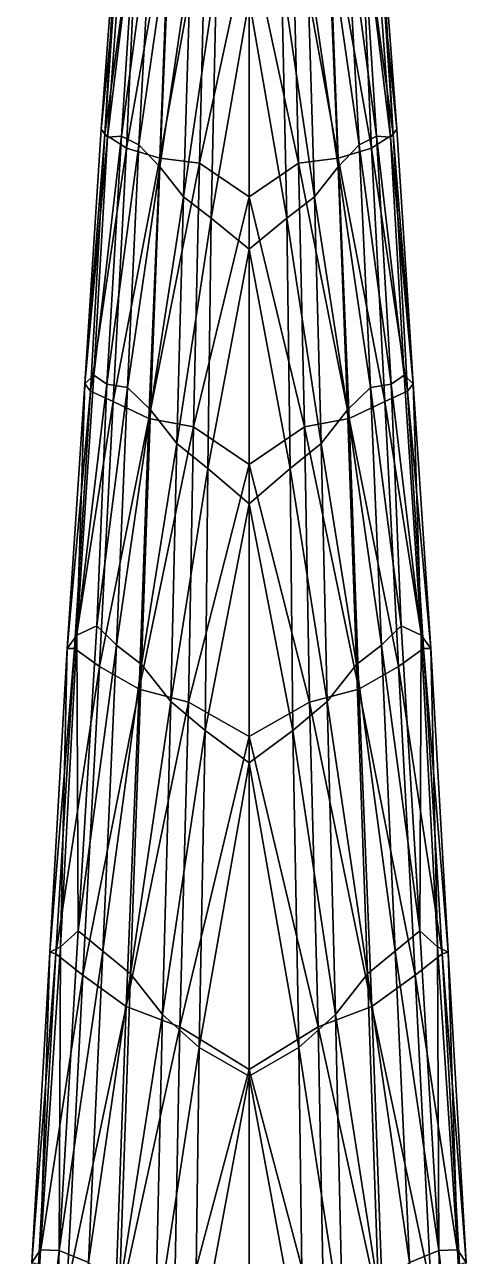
# Model space of a CAD drawing. Extents: x -1.1 to 1.1, y -4.3 to 7.3.
# Drawn here: x -0.271 to 0.271, y 4.345 to 5.831 of the extents above; entities that cross this region are included whole.
import ezdxf

# ---------------------------------------------------------------- set-up
doc = ezdxf.new("R2010")
doc.units = 0
doc.layers.add('T_REX$LWO', color=1, linetype='CONTINUOUS')

msp = doc.modelspace()

# ---------------------------------------------------------------- linework, layer by layer
at = {"layer": 'T_REX$LWO'}
for points in [[(-0.1571, 5.9911, 2.1209), (-0.1783, 5.7052, 2.1492), (-0.1494, 5.9906, 2.1598)], [(-0.1737, 5.6992, 2.0984), (-0.1783, 5.7052, 2.1492), (-0.1571, 5.9911, 2.1209)], [(-0.1783, 5.7052, 2.1492), (-0.1708, 5.6955, 2.1855), (-0.1494, 5.9906, 2.1598)], [(-0.1534, 6.001, 2.0865), (-0.1737, 5.6992, 2.0984), (-0.1571, 5.9911, 2.1209)], [(-0.1534, 6.001, 2.0865), (-0.1338, 5.9917, 2.0472), (-0.1737, 5.6992, 2.0984)], [(-0.1477, 5.6824, 2.0473), (-0.1737, 5.6992, 2.0984), (-0.1338, 5.9917, 2.0472)], [(-0.1494, 5.9906, 2.1598), (-0.1708, 5.6955, 2.1855), (-0.1353, 5.9841, 2.1931)], [(-0.1338, 5.9917, 2.0472), (-0.096, 5.975, 2.0096), (-0.1477, 5.6824, 2.0473)], [(0.096, 5.975, 2.0096), (0.1338, 5.9917, 2.0472), (0.1477, 5.6824, 2.0473)], [(0.1338, 5.9917, 2.0472), (0.1534, 6.001, 2.0865), (0.1737, 5.6992, 2.0984)], [(0.1737, 5.6992, 2.0984), (0.1477, 5.6824, 2.0473), (0.1338, 5.9917, 2.0472)], [(0.1708, 5.6955, 2.1855), (0.1494, 5.9906, 2.1598), (0.1353, 5.9841, 2.1931)], [(0.1783, 5.7052, 2.1492), (0.1571, 5.9911, 2.1209), (0.1494, 5.9906, 2.1598)], [(0.1708, 5.6955, 2.1855), (0.1783, 5.7052, 2.1492), (0.1494, 5.9906, 2.1598)], [(0.1737, 5.6992, 2.0984), (0.1534, 6.001, 2.0865), (0.1571, 5.9911, 2.1209)], [(0.1783, 5.7052, 2.1492), (0.1737, 5.6992, 2.0984), (0.1571, 5.9911, 2.1209)], [(-0.1708, 5.6955, 2.1855), (-0.1539, 5.6966, 2.2231), (-0.1353, 5.9841, 2.1931)], [(-0.1353, 5.9841, 2.1931), (-0.1539, 5.6966, 2.2231), (-0.117, 5.9715, 2.2314)], [(-0.1074, 5.6703, 2.0103), (-0.1477, 5.6824, 2.0473), (-0.096, 5.975, 2.0096)], [(-0.096, 5.975, 2.0096), (-0.0519, 5.975, 1.986), (-0.1074, 5.6703, 2.0103)], [(-0.0598, 5.664, 1.9859), (-0.1074, 5.6703, 2.0103), (-0.0519, 5.975, 1.986)], [(-0.0519, 5.975, 1.986), (0, 5.941, 1.9758), (-0.0598, 5.664, 1.9859)], [(0, 5.941, 1.9758), (0.0519, 5.975, 1.986), (0.0598, 5.664, 1.9859)], [(0.0519, 5.975, 1.986), (0.096, 5.975, 2.0096), (0.1074, 5.6703, 2.0103)], [(0.1074, 5.6703, 2.0103), (0.0598, 5.664, 1.9859), (0.0519, 5.975, 1.986)], [(0.1477, 5.6824, 2.0473), (0.1074, 5.6703, 2.0103), (0.096, 5.975, 2.0096)], [(0.1539, 5.6966, 2.2231), (0.1353, 5.9841, 2.1931), (0.117, 5.9715, 2.2314)], [(0.1539, 5.6966, 2.2231), (0.1708, 5.6955, 2.1855), (0.1353, 5.9841, 2.1931)], [(-0.1539, 5.6966, 2.2231), (-0.1329, 5.6863, 2.2663), (-0.117, 5.9715, 2.2314)], [(-0.117, 5.9715, 2.2314), (-0.1329, 5.6863, 2.2663), (-0.0954, 5.9457, 2.2784)], [(0.1329, 5.6863, 2.2663), (0.117, 5.9715, 2.2314), (0.0954, 5.9457, 2.2784)], [(0.1329, 5.6863, 2.2663), (0.1539, 5.6966, 2.2231), (0.117, 5.9715, 2.2314)], [(-0.1329, 5.6863, 2.2663), (-0.1077, 5.6596, 2.3191), (-0.0954, 5.9457, 2.2784)], [(-0.0954, 5.9457, 2.2784), (-0.1077, 5.6596, 2.3191), (-0.07, 5.9139, 2.3274)], [(0.1077, 5.6596, 2.3191), (0.0954, 5.9457, 2.2784), (0.07, 5.9139, 2.3274)], [(0.1077, 5.6596, 2.3191), (0.1329, 5.6863, 2.2663), (0.0954, 5.9457, 2.2784)], [(0, 5.6233, 1.9771), (-0.0598, 5.664, 1.9859), (0, 5.941, 1.9758)], [(0.0598, 5.664, 1.9859), (0, 5.6233, 1.9771), (0, 5.941, 1.9758)], [(-0.1077, 5.6596, 2.3191), (-0.0791, 5.6234, 2.3722), (-0.07, 5.9139, 2.3274)], [(-0.07, 5.9139, 2.3274), (-0.0791, 5.6234, 2.3722), (-0.0392, 5.8929, 2.3655)], [(0.0791, 5.6234, 2.3722), (0.07, 5.9139, 2.3274), (0.0392, 5.8929, 2.3655)], [(0.0791, 5.6234, 2.3722), (0.1077, 5.6596, 2.3191), (0.07, 5.9139, 2.3274)], [(-0.0791, 5.6234, 2.3722), (-0.0456, 5.5979, 2.4126), (-0.0392, 5.8929, 2.3655)], [(-0.0392, 5.8929, 2.3655), (-0.0456, 5.5979, 2.4126), (0, 5.861, 2.3861)], [(0.0456, 5.5979, 2.4126), (0.0392, 5.8929, 2.3655), (0, 5.861, 2.3861)], [(0.0456, 5.5979, 2.4126), (0.0791, 5.6234, 2.3722), (0.0392, 5.8929, 2.3655)], [(-0.0456, 5.5979, 2.4126), (0, 5.5604, 2.4344), (0, 5.861, 2.3861)], [(0, 5.5604, 2.4344), (0.0456, 5.5979, 2.4126), (0, 5.861, 2.3861)], [(-0.1783, 5.7052, 2.1492), (-0.1978, 5.398, 2.1664), (-0.1708, 5.6955, 2.1855)], [(-0.1783, 5.7052, 2.1492), (-0.1737, 5.6992, 2.0984), (-0.1978, 5.398, 2.1664)], [(-0.191, 5.3891, 2.1048), (-0.1978, 5.398, 2.1664), (-0.1737, 5.6992, 2.0984)], [(-0.1978, 5.398, 2.1664), (-0.1872, 5.4084, 2.2133), (-0.1708, 5.6955, 2.1855)], [(-0.1737, 5.6992, 2.0984), (-0.1477, 5.6824, 2.0473), (-0.191, 5.3891, 2.1048)], [(-0.1708, 5.6955, 2.1855), (-0.1872, 5.4084, 2.2133), (-0.1539, 5.6966, 2.2231)], [(-0.1872, 5.4084, 2.2133), (-0.1716, 5.3974, 2.2498), (-0.1539, 5.6966, 2.2231)], [(-0.1539, 5.6966, 2.2231), (-0.1716, 5.3974, 2.2498), (-0.1329, 5.6863, 2.2663)], [(0.1716, 5.3974, 2.2498), (0.1539, 5.6966, 2.2231), (0.1329, 5.6863, 2.2663)], [(0.1477, 5.6824, 2.0473), (0.1737, 5.6992, 2.0984), (0.191, 5.3891, 2.1048)], [(0.1872, 5.4084, 2.2133), (0.1708, 5.6955, 2.1855), (0.1539, 5.6966, 2.2231)], [(0.1716, 5.3974, 2.2498), (0.1872, 5.4084, 2.2133), (0.1539, 5.6966, 2.2231)], [(0.1978, 5.398, 2.1664), (0.1783, 5.7052, 2.1492), (0.1708, 5.6955, 2.1855)], [(0.1872, 5.4084, 2.2133), (0.1978, 5.398, 2.1664), (0.1708, 5.6955, 2.1855)], [(0.1737, 5.6992, 2.0984), (0.1783, 5.7052, 2.1492), (0.1978, 5.398, 2.1664)], [(0.1978, 5.398, 2.1664), (0.191, 5.3891, 2.1048), (0.1737, 5.6992, 2.0984)], [(-0.1639, 5.3766, 2.0534), (-0.191, 5.3891, 2.1048), (-0.1477, 5.6824, 2.0473)], [(-0.1716, 5.3974, 2.2498), (-0.1466, 5.3934, 2.2988), (-0.1329, 5.6863, 2.2663)], [(-0.1477, 5.6824, 2.0473), (-0.1074, 5.6703, 2.0103), (-0.1639, 5.3766, 2.0534)], [(-0.1329, 5.6863, 2.2663), (-0.1466, 5.3934, 2.2988), (-0.1077, 5.6596, 2.3191)], [(0.1074, 5.6703, 2.0103), (0.1477, 5.6824, 2.0473), (0.1639, 5.3766, 2.0534)], [(0.1466, 5.3934, 2.2988), (0.1329, 5.6863, 2.2663), (0.1077, 5.6596, 2.3191)], [(0.1466, 5.3934, 2.2988), (0.1716, 5.3974, 2.2498), (0.1329, 5.6863, 2.2663)], [(0.191, 5.3891, 2.1048), (0.1639, 5.3766, 2.0534), (0.1477, 5.6824, 2.0473)], [(-0.1209, 5.356, 2.0151), (-0.1639, 5.3766, 2.0534), (-0.1074, 5.6703, 2.0103)], [(-0.1074, 5.6703, 2.0103), (-0.0598, 5.664, 1.9859), (-0.1209, 5.356, 2.0151)], [(-0.0668, 5.3459, 1.99), (-0.1209, 5.356, 2.0151), (-0.0598, 5.664, 1.9859)], [(-0.0598, 5.664, 1.9859), (0, 5.6233, 1.9771), (-0.0668, 5.3459, 1.99)], [(0, 5.6233, 1.9771), (0.0598, 5.664, 1.9859), (0.0668, 5.3459, 1.99)], [(0.0598, 5.664, 1.9859), (0.1074, 5.6703, 2.0103), (0.1209, 5.356, 2.0151)], [(0.1209, 5.356, 2.0151), (0.0668, 5.3459, 1.99), (0.0598, 5.664, 1.9859)], [(0.1639, 5.3766, 2.0534), (0.1209, 5.356, 2.0151), (0.1074, 5.6703, 2.0103)], [(-0.1466, 5.3934, 2.2988), (-0.1186, 5.3665, 2.355), (-0.1077, 5.6596, 2.3191)], [(-0.1077, 5.6596, 2.3191), (-0.1186, 5.3665, 2.355), (-0.0791, 5.6234, 2.3722)], [(0.1186, 5.3665, 2.355), (0.1077, 5.6596, 2.3191), (0.0791, 5.6234, 2.3722)], [(0.1186, 5.3665, 2.355), (0.1466, 5.3934, 2.2988), (0.1077, 5.6596, 2.3191)], [(-0.1186, 5.3665, 2.355), (-0.0871, 5.3261, 2.4111), (-0.0791, 5.6234, 2.3722)], [(-0.0791, 5.6234, 2.3722), (-0.0871, 5.3261, 2.4111), (-0.0456, 5.5979, 2.4126)], [(0, 5.3006, 1.9814), (-0.0668, 5.3459, 1.99), (0, 5.6233, 1.9771)], [(0.0668, 5.3459, 1.99), (0, 5.3006, 1.9814), (0, 5.6233, 1.9771)], [(0.0871, 5.3261, 2.4111), (0.0791, 5.6234, 2.3722), (0.0456, 5.5979, 2.4126)], [(0.0871, 5.3261, 2.4111), (0.1186, 5.3665, 2.355), (0.0791, 5.6234, 2.3722)], [(-0.0871, 5.3261, 2.4111), (-0.0497, 5.2957, 2.453), (-0.0456, 5.5979, 2.4126)], [(-0.0456, 5.5979, 2.4126), (-0.0497, 5.2957, 2.453), (0, 5.5604, 2.4344)], [(0.0497, 5.2957, 2.453), (0.0456, 5.5979, 2.4126), (0, 5.5604, 2.4344)], [(0.0497, 5.2957, 2.453), (0.0871, 5.3261, 2.4111), (0.0456, 5.5979, 2.4126)], [(-0.0497, 5.2957, 2.453), (0, 5.2533, 2.4738), (0, 5.5604, 2.4344)], [(0, 5.2533, 2.4738), (0.0497, 5.2957, 2.453), (0, 5.5604, 2.4344)], [(-0.2192, 5.0787, 2.1751), (-0.2075, 5.0946, 2.2268), (-0.1978, 5.398, 2.1664)], [(-0.1978, 5.398, 2.1664), (-0.191, 5.3891, 2.1048), (-0.2192, 5.0787, 2.1751)], [(-0.1872, 5.4084, 2.2133), (-0.2075, 5.0946, 2.2268), (-0.1716, 5.3974, 2.2498)], [(-0.1872, 5.4084, 2.2133), (-0.1978, 5.398, 2.1664), (-0.2075, 5.0946, 2.2268)], [(-0.2075, 5.0946, 2.2268), (-0.1836, 5.1058, 2.2774), (-0.1716, 5.3974, 2.2498)], [(-0.1716, 5.3974, 2.2498), (-0.1836, 5.1058, 2.2774), (-0.1466, 5.3934, 2.2988)], [(0.1836, 5.1058, 2.2774), (0.1716, 5.3974, 2.2498), (0.1466, 5.3934, 2.2988)], [(0.2075, 5.0946, 2.2268), (0.1872, 5.4084, 2.2133), (0.1716, 5.3974, 2.2498)], [(0.1836, 5.1058, 2.2774), (0.2075, 5.0946, 2.2268), (0.1716, 5.3974, 2.2498)], [(0.1978, 5.398, 2.1664), (0.1872, 5.4084, 2.2133), (0.2075, 5.0946, 2.2268)], [(0.191, 5.3891, 2.1048), (0.1978, 5.398, 2.1664), (0.2192, 5.0787, 2.1751)], [(0.2075, 5.0946, 2.2268), (0.2192, 5.0787, 2.1751), (0.1978, 5.398, 2.1664)], [(-0.2103, 5.0788, 2.1149), (-0.2192, 5.0787, 2.1751), (-0.191, 5.3891, 2.1048)], [(-0.191, 5.3891, 2.1048), (-0.1639, 5.3766, 2.0534), (-0.2103, 5.0788, 2.1149)], [(-0.1836, 5.1058, 2.2774), (-0.1598, 5.0826, 2.3265), (-0.1466, 5.3934, 2.2988)], [(-0.1466, 5.3934, 2.2988), (-0.1598, 5.0826, 2.3265), (-0.1186, 5.3665, 2.355)], [(0.1598, 5.0826, 2.3265), (0.1466, 5.3934, 2.2988), (0.1186, 5.3665, 2.355)], [(0.1598, 5.0826, 2.3265), (0.1836, 5.1058, 2.2774), (0.1466, 5.3934, 2.2988)], [(0.1639, 5.3766, 2.0534), (0.191, 5.3891, 2.1048), (0.2103, 5.0788, 2.1149)], [(0.2192, 5.0787, 2.1751), (0.2103, 5.0788, 2.1149), (0.191, 5.3891, 2.1048)], [(-0.1804, 5.057, 2.0613), (-0.2103, 5.0788, 2.1149), (-0.1639, 5.3766, 2.0534)], [(-0.1639, 5.3766, 2.0534), (-0.1209, 5.356, 2.0151), (-0.1804, 5.057, 2.0613)], [(-0.1598, 5.0826, 2.3265), (-0.1296, 5.0594, 2.3849), (-0.1186, 5.3665, 2.355)], [(-0.1186, 5.3665, 2.355), (-0.1296, 5.0594, 2.3849), (-0.0871, 5.3261, 2.4111)], [(0.1296, 5.0594, 2.3849), (0.1186, 5.3665, 2.355), (0.0871, 5.3261, 2.4111)], [(0.1296, 5.0594, 2.3849), (0.1598, 5.0826, 2.3265), (0.1186, 5.3665, 2.355)], [(0.1209, 5.356, 2.0151), (0.1639, 5.3766, 2.0534), (0.1804, 5.057, 2.0613)], [(0.2103, 5.0788, 2.1149), (0.1804, 5.057, 2.0613), (0.1639, 5.3766, 2.0534)], [(-0.1326, 5.0294, 2.0205), (-0.1804, 5.057, 2.0613), (-0.1209, 5.356, 2.0151)], [(-0.1209, 5.356, 2.0151), (-0.0668, 5.3459, 1.99), (-0.1326, 5.0294, 2.0205)], [(0.0668, 5.3459, 1.99), (0.1209, 5.356, 2.0151), (0.1326, 5.0294, 2.0205)], [(0.1804, 5.057, 2.0613), (0.1326, 5.0294, 2.0205), (0.1209, 5.356, 2.0151)], [(-0.073, 5.0138, 1.9938), (-0.1326, 5.0294, 2.0205), (-0.0668, 5.3459, 1.99)], [(-0.0668, 5.3459, 1.99), (0, 5.3006, 1.9814), (-0.073, 5.0138, 1.9938)], [(0, 5.3006, 1.9814), (0.0668, 5.3459, 1.99), (0.073, 5.0138, 1.9938)], [(0.1326, 5.0294, 2.0205), (0.073, 5.0138, 1.9938), (0.0668, 5.3459, 1.99)], [(-0.1296, 5.0594, 2.3849), (-0.0941, 5.0147, 2.4479), (-0.0871, 5.3261, 2.4111)], [(-0.0871, 5.3261, 2.4111), (-0.0941, 5.0147, 2.4479), (-0.0497, 5.2957, 2.453)], [(0.0941, 5.0147, 2.4479), (0.0871, 5.3261, 2.4111), (0.0497, 5.2957, 2.453)], [(0.0941, 5.0147, 2.4479), (0.1296, 5.0594, 2.3849), (0.0871, 5.3261, 2.4111)], [(-0.0941, 5.0147, 2.4479), (-0.053, 4.9795, 2.4942), (-0.0497, 5.2957, 2.453)], [(0, 4.9724, 1.9834), (-0.073, 5.0138, 1.9938), (0, 5.3006, 1.9814)], [(-0.0497, 5.2957, 2.453), (-0.053, 4.9795, 2.4942), (0, 5.2533, 2.4738)], [(0.073, 5.0138, 1.9938), (0, 4.9724, 1.9834), (0, 5.3006, 1.9814)], [(0.053, 4.9795, 2.4942), (0.0497, 5.2957, 2.453), (0, 5.2533, 2.4738)], [(0.053, 4.9795, 2.4942), (0.0941, 5.0147, 2.4479), (0.0497, 5.2957, 2.453)], [(-0.053, 4.9795, 2.4942), (0, 4.9407, 2.5173), (0, 5.2533, 2.4738)], [(0, 4.9407, 2.5173), (0.053, 4.9795, 2.4942), (0, 5.2533, 2.4738)], [(-0.1836, 5.1058, 2.2774), (-0.2075, 5.0946, 2.2268), (-0.2061, 4.7382, 2.2896)], [(-0.1836, 5.1058, 2.2774), (-0.2061, 4.7382, 2.2896), (-0.1598, 5.0826, 2.3265)], [(0.2061, 4.7382, 2.2896), (0.1836, 5.1058, 2.2774), (0.1598, 5.0826, 2.3265)], [(0.2075, 5.0946, 2.2268), (0.1836, 5.1058, 2.2774), (0.2061, 4.7382, 2.2896)], [(-0.2271, 4.7189, 2.2442), (-0.2061, 4.7382, 2.2896), (-0.2075, 5.0946, 2.2268)], [(-0.2075, 5.0946, 2.2268), (-0.2192, 5.0787, 2.1751), (-0.2271, 4.7189, 2.2442)], [(-0.2061, 4.7382, 2.2896), (-0.1764, 4.7136, 2.3467), (-0.1598, 5.0826, 2.3265)], [(-0.1598, 5.0826, 2.3265), (-0.1764, 4.7136, 2.3467), (-0.1296, 5.0594, 2.3849)], [(0.1764, 4.7136, 2.3467), (0.1598, 5.0826, 2.3265), (0.1296, 5.0594, 2.3849)], [(0.1764, 4.7136, 2.3467), (0.2061, 4.7382, 2.2896), (0.1598, 5.0826, 2.3265)], [(0.2061, 4.7382, 2.2896), (0.2271, 4.7189, 2.2442), (0.2075, 5.0946, 2.2268)], [(0.2192, 5.0787, 2.1751), (0.2075, 5.0946, 2.2268), (0.2271, 4.7189, 2.2442)], [(-0.2192, 5.0787, 2.1751), (-0.2103, 5.0788, 2.1149), (-0.2403, 4.7121, 2.1881)], [(-0.2328, 4.7102, 2.1268), (-0.2403, 4.7121, 2.1881), (-0.2103, 5.0788, 2.1149)], [(-0.2403, 4.7121, 2.1881), (-0.2271, 4.7189, 2.2442), (-0.2192, 5.0787, 2.1751)], [(-0.2103, 5.0788, 2.1149), (-0.1804, 5.057, 2.0613), (-0.2328, 4.7102, 2.1268)], [(0.1804, 5.057, 2.0613), (0.2103, 5.0788, 2.1149), (0.2328, 4.7102, 2.1268)], [(0.2103, 5.0788, 2.1149), (0.2192, 5.0787, 2.1751), (0.2403, 4.7121, 2.1881)], [(0.2403, 4.7121, 2.1881), (0.2328, 4.7102, 2.1268), (0.2103, 5.0788, 2.1149)], [(0.2271, 4.7189, 2.2442), (0.2403, 4.7121, 2.1881), (0.2192, 5.0787, 2.1751)], [(-0.2005, 4.6844, 2.0706), (-0.2328, 4.7102, 2.1268), (-0.1804, 5.057, 2.0613)], [(-0.1804, 5.057, 2.0613), (-0.1326, 5.0294, 2.0205), (-0.2005, 4.6844, 2.0706)], [(-0.1764, 4.7136, 2.3467), (-0.143, 4.6862, 2.4127), (-0.1296, 5.0594, 2.3849)], [(-0.1296, 5.0594, 2.3849), (-0.143, 4.6862, 2.4127), (-0.0941, 5.0147, 2.4479)], [(0.143, 4.6862, 2.4127), (0.1296, 5.0594, 2.3849), (0.0941, 5.0147, 2.4479)], [(0.143, 4.6862, 2.4127), (0.1764, 4.7136, 2.3467), (0.1296, 5.0594, 2.3849)], [(0.1326, 5.0294, 2.0205), (0.1804, 5.057, 2.0613), (0.2005, 4.6844, 2.0706)], [(0.2328, 4.7102, 2.1268), (0.2005, 4.6844, 2.0706), (0.1804, 5.057, 2.0613)], [(-0.1479, 4.6468, 2.0254), (-0.2005, 4.6844, 2.0706), (-0.1326, 5.0294, 2.0205)], [(-0.1326, 5.0294, 2.0205), (-0.073, 5.0138, 1.9938), (-0.1479, 4.6468, 2.0254)], [(0.073, 5.0138, 1.9938), (0.1326, 5.0294, 2.0205), (0.1479, 4.6468, 2.0254)], [(0.2005, 4.6844, 2.0706), (0.1479, 4.6468, 2.0254), (0.1326, 5.0294, 2.0205)], [(-0.0833, 4.6223, 1.9945), (-0.1479, 4.6468, 2.0254), (-0.073, 5.0138, 1.9938)], [(-0.143, 4.6862, 2.4127), (-0.1041, 4.6369, 2.485), (-0.0941, 5.0147, 2.4479)], [(-0.0941, 5.0147, 2.4479), (-0.1041, 4.6369, 2.485), (-0.053, 4.9795, 2.4942)], [(-0.073, 5.0138, 1.9938), (0, 4.9724, 1.9834), (-0.0833, 4.6223, 1.9945)], [(0, 4.9724, 1.9834), (0.073, 5.0138, 1.9938), (0.0833, 4.6223, 1.9945)], [(0.1041, 4.6369, 2.485), (0.0941, 5.0147, 2.4479), (0.053, 4.9795, 2.4942)], [(0.1479, 4.6468, 2.0254), (0.0833, 4.6223, 1.9945), (0.073, 5.0138, 1.9938)], [(0.1041, 4.6369, 2.485), (0.143, 4.6862, 2.4127), (0.0941, 5.0147, 2.4479)], [(-0.1041, 4.6369, 2.485), (-0.0602, 4.5974, 2.539), (-0.053, 4.9795, 2.4942)], [(-0.053, 4.9795, 2.4942), (-0.0602, 4.5974, 2.539), (0, 4.9407, 2.5173)], [(0.0602, 4.5974, 2.539), (0.053, 4.9795, 2.4942), (0, 4.9407, 2.5173)], [(0.0602, 4.5974, 2.539), (0.1041, 4.6369, 2.485), (0.053, 4.9795, 2.4942)], [(0, 4.5708, 1.9807), (-0.0833, 4.6223, 1.9945), (0, 4.9724, 1.9834)], [(0.0833, 4.6223, 1.9945), (0, 4.5708, 1.9807), (0, 4.9724, 1.9834)], [(-0.0602, 4.5974, 2.539), (0, 4.5627, 2.5658), (0, 4.9407, 2.5173)], [(0, 4.5627, 2.5658), (0.0602, 4.5974, 2.539), (0, 4.9407, 2.5173)], [(-0.2061, 4.7382, 2.2896), (-0.2288, 4.3525, 2.306), (-0.1764, 4.7136, 2.3467)], [(-0.2061, 4.7382, 2.2896), (-0.2271, 4.7189, 2.2442), (-0.2288, 4.3525, 2.306)], [(0.2288, 4.3525, 2.306), (0.2061, 4.7382, 2.2896), (0.1764, 4.7136, 2.3467)], [(0.2271, 4.7189, 2.2442), (0.2061, 4.7382, 2.2896), (0.2288, 4.3525, 2.306)], [(-0.262, 4.3381, 2.2106), (-0.2513, 4.3532, 2.2575), (-0.2403, 4.7121, 2.1881)], [(-0.2403, 4.7121, 2.1881), (-0.2328, 4.7102, 2.1268), (-0.262, 4.3381, 2.2106)], [(-0.2513, 4.3532, 2.2575), (-0.2288, 4.3525, 2.306), (-0.2271, 4.7189, 2.2442)], [(-0.2271, 4.7189, 2.2442), (-0.2403, 4.7121, 2.1881), (-0.2513, 4.3532, 2.2575)], [(-0.2288, 4.3525, 2.306), (-0.1937, 4.338, 2.3704), (-0.1764, 4.7136, 2.3467)], [(-0.1764, 4.7136, 2.3467), (-0.1937, 4.338, 2.3704), (-0.143, 4.6862, 2.4127)], [(0.1937, 4.338, 2.3704), (0.1764, 4.7136, 2.3467), (0.143, 4.6862, 2.4127)], [(0.1937, 4.338, 2.3704), (0.2288, 4.3525, 2.306), (0.1764, 4.7136, 2.3467)], [(0.2288, 4.3525, 2.306), (0.2513, 4.3532, 2.2575), (0.2271, 4.7189, 2.2442)], [(0.2403, 4.7121, 2.1881), (0.2271, 4.7189, 2.2442), (0.2513, 4.3532, 2.2575)], [(0.2328, 4.7102, 2.1268), (0.2403, 4.7121, 2.1881), (0.262, 4.3381, 2.2106)], [(0.2513, 4.3532, 2.2575), (0.262, 4.3381, 2.2106), (0.2403, 4.7121, 2.1881)], [(-0.2538, 4.3351, 2.1447), (-0.262, 4.3381, 2.2106), (-0.2328, 4.7102, 2.1268)], [(-0.2328, 4.7102, 2.1268), (-0.2005, 4.6844, 2.0706), (-0.2538, 4.3351, 2.1447)], [(0.2005, 4.6844, 2.0706), (0.2328, 4.7102, 2.1268), (0.2538, 4.3351, 2.1447)], [(0.262, 4.3381, 2.2106), (0.2538, 4.3351, 2.1447), (0.2328, 4.7102, 2.1268)], [(-0.2196, 4.3062, 2.0838), (-0.2538, 4.3351, 2.1447), (-0.2005, 4.6844, 2.0706)], [(-0.2005, 4.6844, 2.0706), (-0.1479, 4.6468, 2.0254), (-0.2196, 4.3062, 2.0838)], [(-0.1937, 4.338, 2.3704), (-0.1562, 4.3042, 2.4484), (-0.143, 4.6862, 2.4127)], [(-0.143, 4.6862, 2.4127), (-0.1562, 4.3042, 2.4484), (-0.1041, 4.6369, 2.485)], [(0.1562, 4.3042, 2.4484), (0.143, 4.6862, 2.4127), (0.1041, 4.6369, 2.485)], [(0.1562, 4.3042, 2.4484), (0.1937, 4.338, 2.3704), (0.143, 4.6862, 2.4127)], [(0.1479, 4.6468, 2.0254), (0.2005, 4.6844, 2.0706), (0.2196, 4.3062, 2.0838)], [(0.2538, 4.3351, 2.1447), (0.2196, 4.3062, 2.0838), (0.2005, 4.6844, 2.0706)], [(-0.1622, 4.2607, 2.0299), (-0.2196, 4.3062, 2.0838), (-0.1479, 4.6468, 2.0254)], [(-0.1479, 4.6468, 2.0254), (-0.0833, 4.6223, 1.9945), (-0.1622, 4.2607, 2.0299)], [(-0.1562, 4.3042, 2.4484), (-0.1133, 4.2515, 2.531), (-0.1041, 4.6369, 2.485)], [(-0.1041, 4.6369, 2.485), (-0.1133, 4.2515, 2.531), (-0.0602, 4.5974, 2.539)], [(0.1133, 4.2515, 2.531), (0.1041, 4.6369, 2.485), (0.0602, 4.5974, 2.539)], [(0.0833, 4.6223, 1.9945), (0.1479, 4.6468, 2.0254), (0.1622, 4.2607, 2.0299)], [(0.1133, 4.2515, 2.531), (0.1562, 4.3042, 2.4484), (0.1041, 4.6369, 2.485)], [(0.2196, 4.3062, 2.0838), (0.1622, 4.2607, 2.0299), (0.1479, 4.6468, 2.0254)], [(-0.0912, 4.2288, 1.992), (-0.1622, 4.2607, 2.0299), (-0.0833, 4.6223, 1.9945)], [(-0.0833, 4.6223, 1.9945), (0, 4.5708, 1.9807), (-0.0912, 4.2288, 1.992)], [(0, 4.5708, 1.9807), (0.0833, 4.6223, 1.9945), (0.0912, 4.2288, 1.992)], [(0.1622, 4.2607, 2.0299), (0.0912, 4.2288, 1.992), (0.0833, 4.6223, 1.9945)], [(-0.1133, 4.2515, 2.531), (-0.0653, 4.2093, 2.5918), (-0.0602, 4.5974, 2.539)], [(-0.0602, 4.5974, 2.539), (-0.0653, 4.2093, 2.5918), (0, 4.5627, 2.5658)], [(0.0653, 4.2093, 2.5918), (0.0602, 4.5974, 2.539), (0, 4.5627, 2.5658)], [(0.0653, 4.2093, 2.5918), (0.1133, 4.2515, 2.531), (0.0602, 4.5974, 2.539)], [(0, 4.1697, 1.973), (-0.0912, 4.2288, 1.992), (0, 4.5708, 1.9807)], [(-0.0653, 4.2093, 2.5918), (0, 4.1705, 2.6202), (0, 4.5627, 2.5658)], [(0.0912, 4.2288, 1.992), (0, 4.1697, 1.973), (0, 4.5708, 1.9807)], [(0, 4.1705, 2.6202), (0.0653, 4.2093, 2.5918), (0, 4.5627, 2.5658)], [(-0.2513, 4.3532, 2.2575), (-0.2705, 3.9873, 2.2857), (-0.2288, 4.3525, 2.306)], [(-0.2513, 4.3532, 2.2575), (-0.262, 4.3381, 2.2106), (-0.2705, 3.9873, 2.2857)], [(-0.2705, 3.9873, 2.2857), (-0.2419, 3.982, 2.3417), (-0.2288, 4.3525, 2.306)], [(-0.2288, 4.3525, 2.306), (-0.2419, 3.982, 2.3417), (-0.1937, 4.338, 2.3704)], [(0.2419, 3.982, 2.3417), (0.2288, 4.3525, 2.306), (0.1937, 4.338, 2.3704)], [(0.2705, 3.9873, 2.2857), (0.2513, 4.3532, 2.2575), (0.2288, 4.3525, 2.306)], [(0.2419, 3.982, 2.3417), (0.2705, 3.9873, 2.2857), (0.2288, 4.3525, 2.306)], [(0.262, 4.3381, 2.2106), (0.2513, 4.3532, 2.2575), (0.2705, 3.9873, 2.2857)]]:
    msp.add_3dface(points, dxfattribs=at)

doc.saveas('drawing.dxf')
